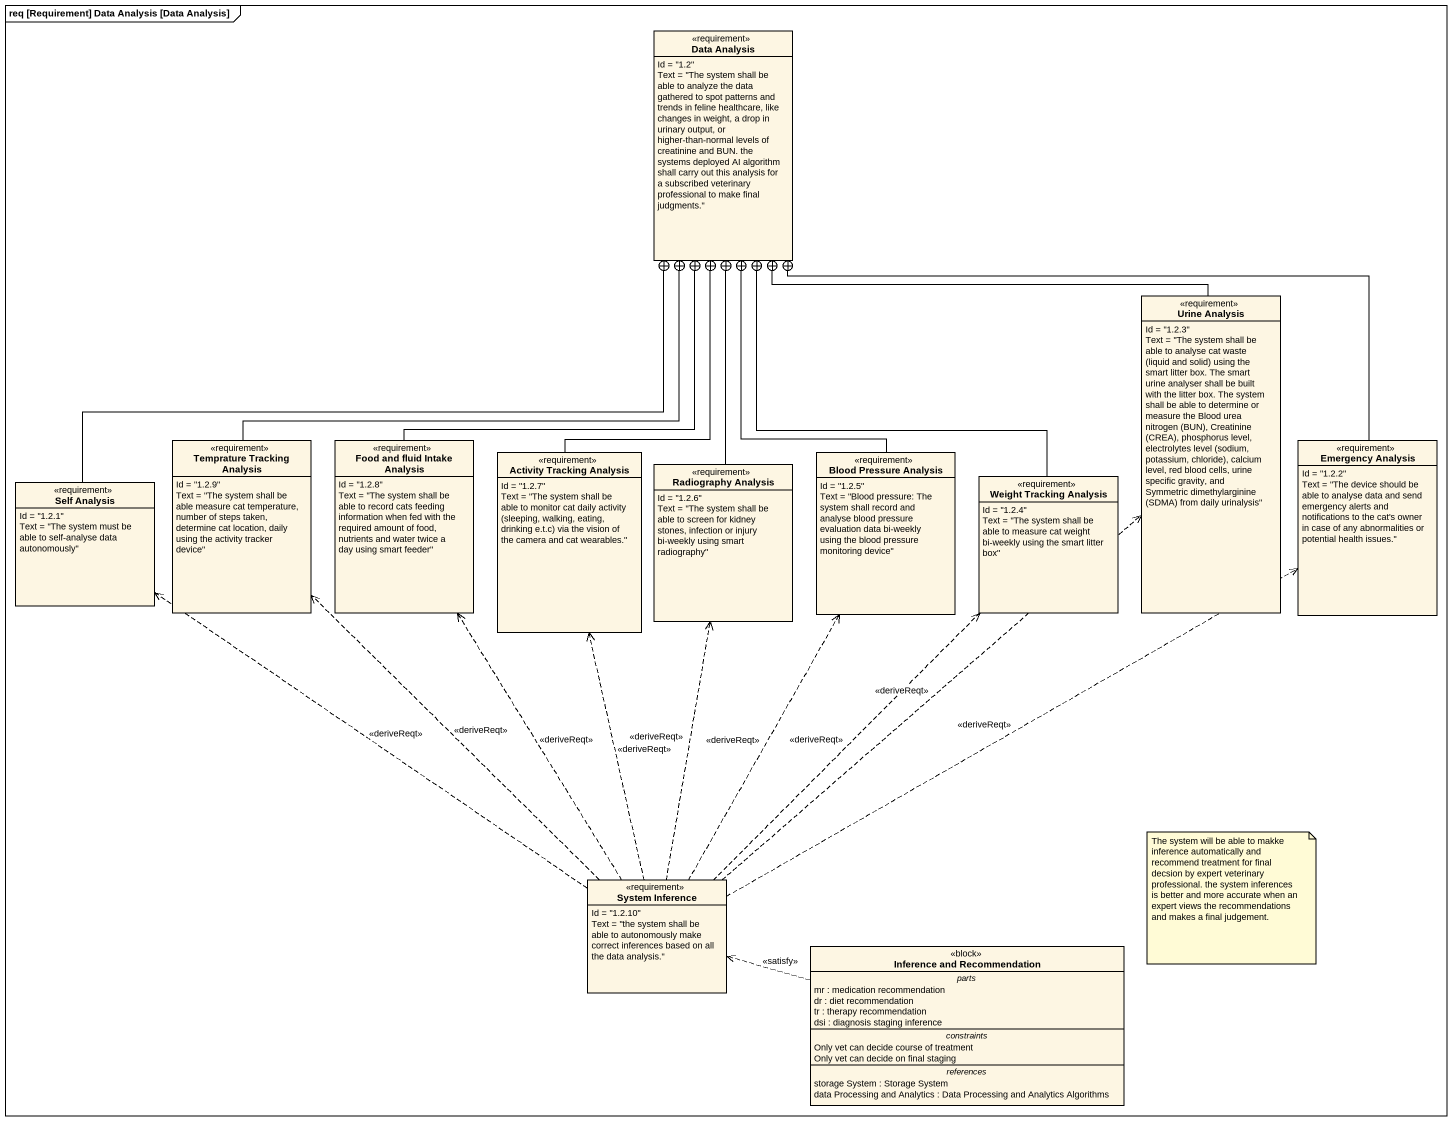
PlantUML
@startuml
mainframe req [Requirement] Data Analysis [Data Analysis]
hide circle
hide empty members
class "Data Analysis" as Data_Analysis <<requirement>> {
  Id = "1.2"
  Text = "The system shall be able to analyze the data gathered to spot patterns and trends in feline healthcare, like changes in weight, a drop in urinary output, or higher-than-normal levels of creatinine and BUN. the systems deployed AI algorithm shall carry out this analysis for a subscribed veterinary professional to make final judgments."
}
class "Urine Analysis" as Urine_Analysis <<requirement>> {
  Id = "1.2.3"
  {field} Text = "The system shall be able to analyse cat waste (liquid and solid) using the smart litter box. The smart urine analyser shall be built with the litter box. The system shall be able to determine or measure the Blood urea nitrogen (BUN), Creatinine (CREA), phosphorus level, electrolytes level (sodium, potassium, chloride), calcium level, red blood cells, urine specific gravity, and Symmetric dimethylarginine (SDMA) from daily urinalysis"
}
class "Temprature Tracking Analysis" as Temprature_Tracking_Analysis <<requirement>> {
  Id = "1.2.9"
  Text = "The system shall be able measure cat temperature, number of steps taken, determine cat location, daily using the activity tracker device"
}
class "Food and fluid Intake Analysis" as Food_and_fluid_Intake <<requirement>> {
  Id = "1.2.8"
  Text = "The system shall be able to record cats feeding information when fed with the required amount of food, nutrients and water twice a day using smart feeder"
}
class "Activity Tracking Analysis" as Activity_Tracking_Analysis <<requirement>> {
  Id = "1.2.7"
  {field} Text = "The system shall be able to monitor cat daily activity (sleeping, walking, eating, drinking e.t.c) via the vision of the camera and cat wearables."
}
class "Radiography Analysis" as Radiography_Analysis <<requirement>> {
  Id = "1.2.6"
  Text = "The system shall be able to screen for kidney stones, infection or injury bi-weekly using smart radiography"
}
class "Blood Pressure Analysis" as Blood_Pressure_Analysis <<requirement>> {
  Id = "1.2.5"
  Text = "Blood pressure: The system shall record and analyse blood pressure evaluation data bi-weekly using the blood pressure monitoring device"
}
class "Emergency Analysis" as Emergency_Analysis <<requirement>> {
  Id = "1.2.2"
  Text = "The device should be able to analyse data and send emergency alerts and notifications to the cat's owner in case of any abnormalities or potential health issues."
}
class "Self Analysis" as Self_Analysis <<requirement>> {
  Id = "1.2.1"
  Text = "The system must be able to self-analyse data autonomously"
}
class "Weight Tracking Analysis" as Weight_Tracking_Analysis <<requirement>> {
  Id = "1.2.4"
  Text = "The system shall be able to measure cat weight bi-weekly using the smart litter box"
}
class "System Inference" as System_Inference <<requirement>> {
  Id = "1.2.10"
  Text = "the system shall be able to autonomously make correct inferences based on all the data analysis."
}
class "Inference and Recommendation" as Inference_and_Recommendation <<block>> {
  -- parts --
  mr : medication recommendation
  dr : diet recommendation
  tr : therapy recommendation
  dsi : diagnosis staging inference
  -- constraints --
  Only vet can decide course of treatment
  Only vet can decide on final staging
  -- references --
  storage System : Storage System
  data Processing and Analytics : Data Processing and Analytics Algorithms
}
Urine_Analysis -up-+ Data_Analysis
Temprature_Tracking_Analysis -up-+ Data_Analysis
Food_and_fluid_Intake -up-+ Data_Analysis
Activity_Tracking_Analysis -up-+ Data_Analysis
Radiography_Analysis -up-+ Data_Analysis
Blood_Pressure_Analysis -up-+ Data_Analysis
Emergency_Analysis -left-+ Data_Analysis
Self_Analysis -up-+ Data_Analysis
Weight_Tracking_Analysis -up-+ Data_Analysis
System_Inference .up.> Urine_Analysis : <<deriveReqt>>
System_Inference .up.> Temprature_Tracking_Analysis : <<deriveReqt>>
System_Inference .up.> Food_and_fluid_Intake : <<deriveReqt>>
System_Inference .up.> Activity_Tracking_Analysis : <<deriveReqt>>
System_Inference .up.> Radiography_Analysis : <<deriveReqt>>
System_Inference .up.> Blood_Pressure_Analysis : <<deriveReqt>>
System_Inference .right.> Emergency_Analysis : <<deriveReqt>>
System_Inference .up.> Self_Analysis : <<deriveReqt>>
System_Inference .up.> Weight_Tracking_Analysis : <<deriveReqt>>
Inference_and_Recommendation .left.> System_Inference : <<satisfy>>
note as N1
  The system will be able to makke inference automatically and recommend treatment for final decsion by expert veterinary professional. the system inferences is better and more accurate when an expert views the recommendations and makes a final judgement.
end note
@enduml
